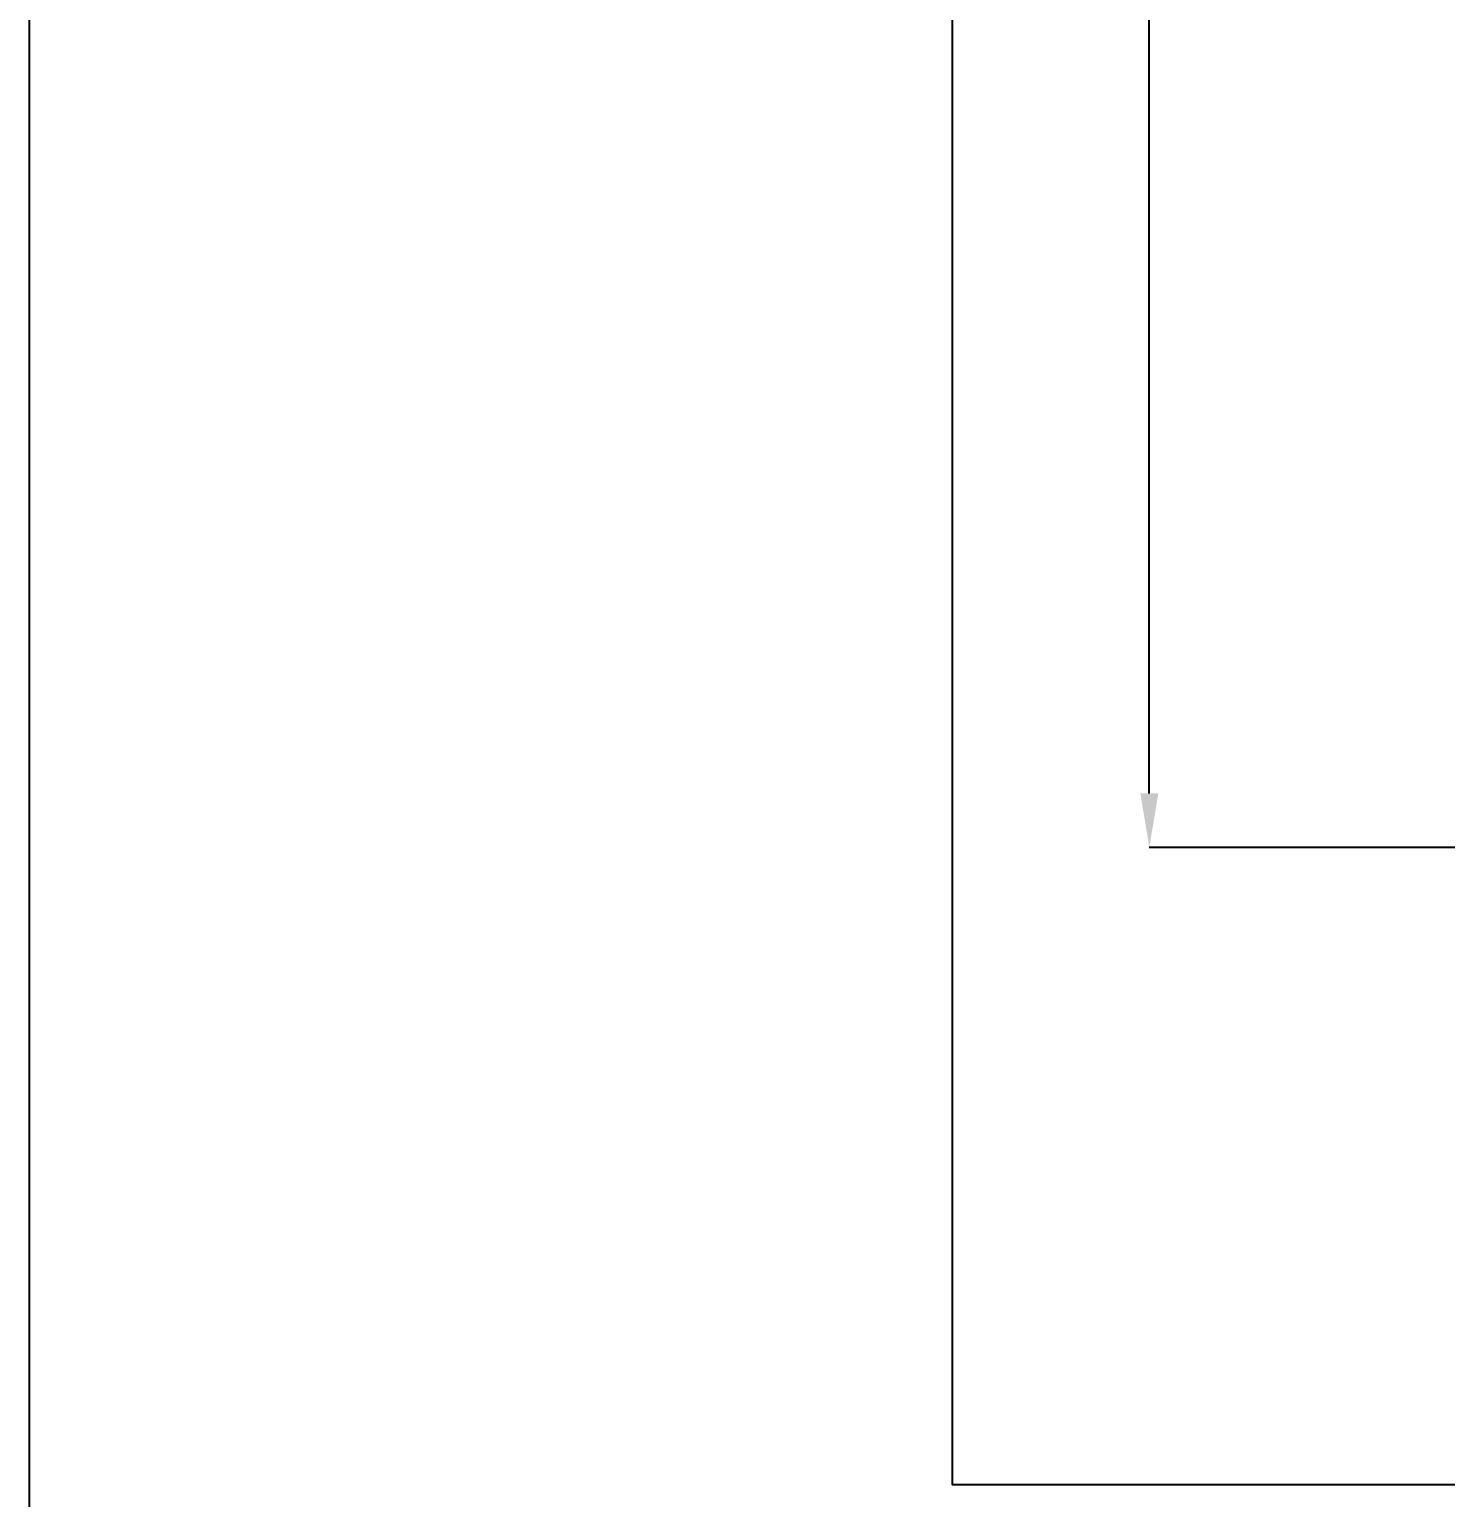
# Model space of a CAD drawing. Header units: millimetres. Extents: x -174 to 1895, y -261 to 458.
# Drawn here: x -173.9 to -16.2, y -19.9 to 143.5 of the extents above; entities that cross this region are included whole.
import ezdxf

# ---------------------------------------------------------------- set-up
doc = ezdxf.new("R2010")
doc.units = ezdxf.units.MM
doc.header["$LTSCALE"] = 16.335
doc.header["$PDMODE"] = 3
doc.header["$PDSIZE"] = 0.3125
doc.layers.get('0').update_dxf_attribs({"linetype": 'CONTINUOUS'})
doc.layers.get('Defpoints').update_dxf_attribs({"linetype": 'CONTINUOUS'})
doc.styles.get("Standard").update_dxf_attribs({"font": 'txt', "width": 0.8})
doc.dimstyles.get("Standard").update_dxf_attribs({"dimtxt": 0.15625, "dimasz": 0.1875, "dimexe": 0.125, "dimexo": 0.0625, "dimtad": 0, "dimtih": 1, "dimtoh": 1, "dimdsep": 46, "dimtxsty": 'Standard', "dimcen": 0.09, "dimadec": 0, "dimazin": 0, "dimtp": 0.01, "dimtm": 0.01, "dimtfac": 1, "dimtofl": 0, "dimtmove": 0, "dimatfit": 3, "dimfxl": 0, "dimtolj": 1, "dimarcsym": 0})

# ---------------------------------------------------------------- blocks, each defined once
blk = doc.blocks.new('*D35')
at = {"color": 6, "lineweight": -2}
for p, q in [((37.58, 337.5), (-49.19, 337.5)), ((-49.19, 331.5), (-49.19, 242.84)), ((-49.19, 58.5), (-49.19, 220.44)), ((20.27, 52.5), (-49.19, 52.5))]:
    blk.add_line(p, q, dxfattribs=at)
at = {"color": 6}
for points in [[(-50.19, 331.5), (-48.19, 331.5), (-49.19, 337.5)], [(-50.19, 58.5), (-48.19, 58.5), (-49.19, 52.5)]]:
    blk.add_solid(points, dxfattribs=at)
at = {"layer": 'Defpoints', "color": 0}
for p in [(37.58, 337.5), (-49.19, 52.5), (20.27, 52.5)]:
    blk.add_point(p, dxfattribs=at)
at = {"color": 4, "insert": (-49.19, 231.64), "char_height": 6, "attachment_point": 5, "rotation": 90}
blk.add_mtext('\\A1;285.00', dxfattribs=at)

msp = doc.modelspace()

# ---------------------------------------------------------------- linework, layer by layer
for points in [[(-173.858, 457.734), (1894.972, 457.734), (1894.972, -81.662), (-173.858, -81.662)], [(-71.082, 385.971), (492.08, 385.971), (492.08, -18.425), (-71.082, -18.425)]]:
    msp.add_lwpolyline(points, close=True)

# ---------------------------------------------------------------- dimensions: what is measured, and where the dimension line sits
dim = msp.add_linear_dim(base=(-49.187, 52.497), p1=(37.584, 337.497), p2=(20.267, 52.497), angle=90, dimstyle='Standard', override={"dimtxt": 6, "dimasz": 6, "dimexe": 0, "dimexo": 0, "dimgap": 0, "dimtih": 0, "dimtoh": 0, "dimzin": 0, "dimcen": 0, "dimclrd": 6, "dimclre": 6, "dimclrt": 4, "dimtp": 0, "dimtm": 0, "dimtzin": 0})
dim.commit()
dim.dimension.update_dxf_attribs({"geometry": '*D35', "text_midpoint": (-49.187, 231.636), "dimtype": 160})

doc.saveas('drawing.dxf')
